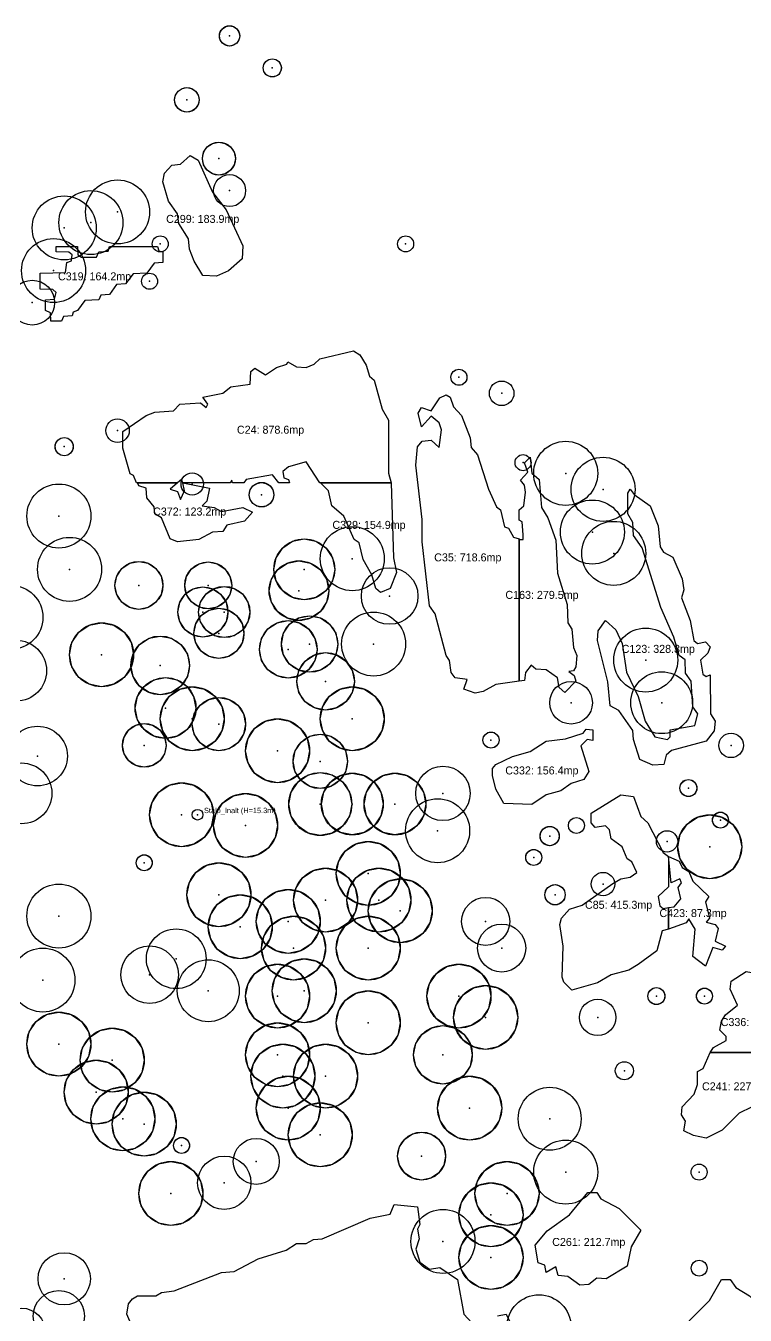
# Model space of a CAD drawing. Header units: metres. Extents: x 390541 to 400782, y 585056 to 585871.
# Drawn here: x 391065.8 to 391200.7, y 585629.3 to 585871.1 of the extents above; entities that cross this region are included whole.
import ezdxf
from ezdxf.enums import TextEntityAlignment as Align

# ---------------------------------------------------------------- set-up
doc = ezdxf.new("R2010")
doc.units = ezdxf.units.M
for name, color, linetype in [('ARBORI', 3, 'Continuous'), ('CONSTRUCTII', 1, 'Continuous'), ('STALPI', 4, 'Continuous'), ('TEXTE', 7, 'Continuous')]:
    doc.layers.add(name, color=color, linetype=linetype)

msp = doc.modelspace()

# ---------------------------------------------------------------- linework, layer by layer
at = {"layer": 'ARBORI', "color": 3}
for points in [[(391105.94, 585869.16), (391105.795, 585868.433), (391105.384, 585867.816), (391104.767, 585867.405), (391104.04, 585867.26), (391103.313, 585867.405), (391102.696, 585867.816), (391102.285, 585868.433), (391102.14, 585869.16), (391102.285, 585869.887), (391102.696, 585870.504), (391103.313, 585870.915), (391104.04, 585871.06), (391104.767, 585870.915), (391105.384, 585870.504), (391105.795, 585869.887), (391105.94, 585869.16)], [(391113.74, 585863.16), (391113.611, 585862.509), (391113.242, 585861.958), (391112.691, 585861.589), (391112.04, 585861.46), (391111.389, 585861.589), (391110.838, 585861.958), (391110.469, 585862.509), (391110.34, 585863.16), (391110.469, 585863.811), (391110.838, 585864.362), (391111.389, 585864.731), (391112.04, 585864.86), (391112.691, 585864.731), (391113.242, 585864.362), (391113.611, 585863.811), (391113.74, 585863.16)], [(391098.34, 585857.16), (391098.165, 585856.28), (391097.666, 585855.534), (391096.92, 585855.035), (391096.04, 585854.86), (391095.16, 585855.035), (391094.414, 585855.534), (391093.915, 585856.28), (391093.74, 585857.16), (391093.915, 585858.04), (391094.414, 585858.786), (391095.16, 585859.285), (391096.04, 585859.46), (391096.92, 585859.285), (391097.666, 585858.786), (391098.165, 585858.04), (391098.34, 585857.16)], [(391105.14, 585846.16), (391104.904, 585844.974), (391104.232, 585843.968), (391103.226, 585843.296), (391102.04, 585843.06), (391100.854, 585843.296), (391099.848, 585843.968), (391099.176, 585844.974), (391098.94, 585846.16), (391099.176, 585847.346), (391099.848, 585848.352), (391100.854, 585849.024), (391102.04, 585849.26), (391103.226, 585849.024), (391104.232, 585848.352), (391104.904, 585847.346), (391105.14, 585846.16)], [(391148.54, 585805.16), (391148.426, 585804.586), (391148.101, 585804.099), (391147.614, 585803.774), (391147.04, 585803.66), (391146.466, 585803.774), (391145.979, 585804.099), (391145.654, 585804.586), (391145.54, 585805.16), (391145.654, 585805.734), (391145.979, 585806.221), (391146.466, 585806.546), (391147.04, 585806.66), (391147.614, 585806.546), (391148.101, 585806.221), (391148.426, 585805.734), (391148.54, 585805.16)], [(391074.74, 585792.16), (391074.611, 585791.509), (391074.242, 585790.958), (391073.691, 585790.589), (391073.04, 585790.46), (391072.389, 585790.589), (391071.838, 585790.958), (391071.469, 585791.509), (391071.34, 585792.16), (391071.469, 585792.811), (391071.838, 585793.362), (391072.389, 585793.731), (391073.04, 585793.86), (391073.691, 585793.731), (391074.242, 585793.362), (391074.611, 585792.811), (391074.74, 585792.16)], [(391112.34, 585783.16), (391112.165, 585782.28), (391111.666, 585781.534), (391110.92, 585781.035), (391110.04, 585780.86), (391109.16, 585781.035), (391108.414, 585781.534), (391107.915, 585782.28), (391107.74, 585783.16), (391107.915, 585784.04), (391108.414, 585784.786), (391109.16, 585785.285), (391110.04, 585785.46), (391110.92, 585785.285), (391111.666, 585784.786), (391112.165, 585784.04), (391112.34, 585783.16)], [(391123.74, 585769.16), (391123.306, 585766.979), (391122.071, 585765.129), (391120.221, 585763.894), (391118.04, 585763.46), (391115.859, 585763.894), (391114.009, 585765.129), (391112.774, 585766.979), (391112.34, 585769.16), (391112.774, 585771.341), (391114.009, 585773.191), (391115.859, 585774.426), (391118.04, 585774.86), (391120.221, 585774.426), (391122.071, 585773.191), (391123.306, 585771.341), (391123.74, 585769.16)], [(391091.54, 585766.16), (391091.197, 585764.438), (391090.222, 585762.978), (391088.762, 585762.003), (391087.04, 585761.66), (391085.318, 585762.003), (391083.858, 585762.978), (391082.883, 585764.438), (391082.54, 585766.16), (391082.883, 585767.882), (391083.858, 585769.342), (391085.318, 585770.317), (391087.04, 585770.66), (391088.762, 585770.317), (391090.222, 585769.342), (391091.197, 585767.882), (391091.54, 585766.16)], [(391104.44, 585766.16), (391104.105, 585764.476), (391103.151, 585763.049), (391101.724, 585762.095), (391100.04, 585761.76), (391098.356, 585762.095), (391096.929, 585763.049), (391095.975, 585764.476), (391095.64, 585766.16), (391095.975, 585767.844), (391096.929, 585769.271), (391098.356, 585770.225), (391100.04, 585770.56), (391101.724, 585770.225), (391103.151, 585769.271), (391104.105, 585767.844), (391104.44, 585766.16)], [(391122.64, 585765.16), (391122.214, 585763.017), (391121, 585761.2), (391119.183, 585759.986), (391117.04, 585759.56), (391114.897, 585759.986), (391113.08, 585761.2), (391111.866, 585763.017), (391111.44, 585765.16), (391111.866, 585767.303), (391113.08, 585769.12), (391114.897, 585770.334), (391117.04, 585770.76), (391119.183, 585770.334), (391121, 585769.12), (391122.214, 585767.303), (391122.64, 585765.16)], [(391103.74, 585761.16), (391103.382, 585759.361), (391102.363, 585757.837), (391100.839, 585756.818), (391099.04, 585756.46), (391097.241, 585756.818), (391095.717, 585757.837), (391094.698, 585759.361), (391094.34, 585761.16), (391094.698, 585762.959), (391095.717, 585764.483), (391097.241, 585765.502), (391099.04, 585765.86), (391100.839, 585765.502), (391102.363, 585764.483), (391103.382, 585762.959), (391103.74, 585761.16)], [(391107.84, 585761.16), (391107.475, 585759.323), (391106.434, 585757.766), (391104.877, 585756.725), (391103.04, 585756.36), (391101.203, 585756.725), (391099.646, 585757.766), (391098.605, 585759.323), (391098.24, 585761.16), (391098.605, 585762.997), (391099.646, 585764.554), (391101.203, 585765.595), (391103.04, 585765.96), (391104.877, 585765.595), (391106.434, 585764.554), (391107.475, 585762.997), (391107.84, 585761.16)], [(391106.74, 585757.16), (391106.382, 585755.361), (391105.363, 585753.837), (391103.839, 585752.818), (391102.04, 585752.46), (391100.241, 585752.818), (391098.717, 585753.837), (391097.698, 585755.361), (391097.34, 585757.16), (391097.698, 585758.959), (391098.717, 585760.483), (391100.241, 585761.502), (391102.04, 585761.86), (391103.839, 585761.502), (391105.363, 585760.483), (391106.382, 585758.959), (391106.74, 585757.16)], [(391124.34, 585755.16), (391123.937, 585753.132), (391122.788, 585751.412), (391121.068, 585750.263), (391119.04, 585749.86), (391117.012, 585750.263), (391115.292, 585751.412), (391114.143, 585753.132), (391113.74, 585755.16), (391114.143, 585757.188), (391115.292, 585758.908), (391117.012, 585760.057), (391119.04, 585760.46), (391121.068, 585760.057), (391122.788, 585758.908), (391123.937, 585757.188), (391124.34, 585755.16)], [(391086.04, 585753.16), (391085.583, 585750.864), (391084.283, 585748.917), (391082.336, 585747.617), (391080.04, 585747.16), (391077.744, 585747.617), (391075.797, 585748.917), (391074.497, 585750.864), (391074.04, 585753.16), (391074.497, 585755.456), (391075.797, 585757.403), (391077.744, 585758.703), (391080.04, 585759.16), (391082.336, 585758.703), (391084.283, 585757.403), (391085.583, 585755.456), (391086.04, 585753.16)], [(391120.44, 585754.16), (391120.029, 585752.094), (391118.858, 585750.342), (391117.106, 585749.171), (391115.04, 585748.76), (391112.974, 585749.171), (391111.222, 585750.342), (391110.051, 585752.094), (391109.64, 585754.16), (391110.051, 585756.226), (391111.222, 585757.978), (391112.974, 585759.149), (391115.04, 585759.56), (391117.106, 585759.149), (391118.858, 585757.978), (391120.029, 585756.226), (391120.44, 585754.16)], [(391096.54, 585751.16), (391096.121, 585749.055), (391094.929, 585747.271), (391093.145, 585746.079), (391091.04, 585745.66), (391088.935, 585746.079), (391087.151, 585747.271), (391085.959, 585749.055), (391085.54, 585751.16), (391085.959, 585753.265), (391087.151, 585755.049), (391088.935, 585756.241), (391091.04, 585756.66), (391093.145, 585756.241), (391094.929, 585755.049), (391096.121, 585753.265), (391096.54, 585751.16)], [(391127.44, 585748.16), (391127.029, 585746.094), (391125.858, 585744.342), (391124.106, 585743.171), (391122.04, 585742.76), (391119.974, 585743.171), (391118.222, 585744.342), (391117.051, 585746.094), (391116.64, 585748.16), (391117.051, 585750.226), (391118.222, 585751.978), (391119.974, 585753.149), (391122.04, 585753.56), (391124.106, 585753.149), (391125.858, 585751.978), (391127.029, 585750.226), (391127.44, 585748.16)], [(391097.74, 585743.16), (391097.306, 585740.979), (391096.071, 585739.129), (391094.221, 585737.894), (391092.04, 585737.46), (391089.859, 585737.894), (391088.009, 585739.129), (391086.774, 585740.979), (391086.34, 585743.16), (391086.774, 585745.341), (391088.009, 585747.191), (391089.859, 585748.426), (391092.04, 585748.86), (391094.221, 585748.426), (391096.071, 585747.191), (391097.306, 585745.341), (391097.74, 585743.16)], [(391103.04, 585741.16), (391102.583, 585738.864), (391101.283, 585736.917), (391099.336, 585735.617), (391097.04, 585735.16), (391094.744, 585735.617), (391092.797, 585736.917), (391091.497, 585738.864), (391091.04, 585741.16), (391091.497, 585743.456), (391092.797, 585745.403), (391094.744, 585746.703), (391097.04, 585747.16), (391099.336, 585746.703), (391101.283, 585745.403), (391102.583, 585743.456), (391103.04, 585741.16)], [(391133.04, 585741.16), (391132.583, 585738.864), (391131.283, 585736.917), (391129.336, 585735.617), (391127.04, 585735.16), (391124.744, 585735.617), (391122.797, 585736.917), (391121.497, 585738.864), (391121.04, 585741.16), (391121.497, 585743.456), (391122.797, 585745.403), (391124.744, 585746.703), (391127.04, 585747.16), (391129.336, 585746.703), (391131.283, 585745.403), (391132.583, 585743.456), (391133.04, 585741.16)], [(391107.04, 585740.16), (391106.659, 585738.247), (391105.576, 585736.624), (391103.953, 585735.541), (391102.04, 585735.16), (391100.127, 585735.541), (391098.504, 585736.624), (391097.421, 585738.247), (391097.04, 585740.16), (391097.421, 585742.073), (391098.504, 585743.696), (391100.127, 585744.779), (391102.04, 585745.16), (391103.953, 585744.779), (391105.576, 585743.696), (391106.659, 585742.073), (391107.04, 585740.16)], [(391119.04, 585735.16), (391118.583, 585732.864), (391117.283, 585730.917), (391115.336, 585729.617), (391113.04, 585729.16), (391110.744, 585729.617), (391108.797, 585730.917), (391107.497, 585732.864), (391107.04, 585735.16), (391107.497, 585737.456), (391108.797, 585739.403), (391110.744, 585740.703), (391113.04, 585741.16), (391115.336, 585740.703), (391117.283, 585739.403), (391118.583, 585737.456), (391119.04, 585735.16)], [(391092.14, 585736.16), (391091.828, 585734.591), (391090.939, 585733.261), (391089.609, 585732.372), (391088.04, 585732.06), (391086.471, 585732.372), (391085.141, 585733.261), (391084.252, 585734.591), (391083.94, 585736.16), (391084.252, 585737.729), (391085.141, 585739.059), (391086.471, 585739.948), (391088.04, 585740.26), (391089.609, 585739.948), (391090.939, 585739.059), (391091.828, 585737.729), (391092.14, 585736.16)], [(391126.14, 585733.16), (391125.752, 585731.208), (391124.646, 585729.554), (391122.992, 585728.448), (391121.04, 585728.06), (391119.088, 585728.448), (391117.434, 585729.554), (391116.328, 585731.208), (391115.94, 585733.16), (391116.328, 585735.112), (391117.434, 585736.766), (391119.088, 585737.872), (391121.04, 585738.26), (391122.992, 585737.872), (391124.646, 585736.766), (391125.752, 585735.112), (391126.14, 585733.16)], [(391154.54, 585737.16), (391154.426, 585736.586), (391154.101, 585736.099), (391153.614, 585735.774), (391153.04, 585735.66), (391152.466, 585735.774), (391151.979, 585736.099), (391151.654, 585736.586), (391151.54, 585737.16), (391151.654, 585737.734), (391151.979, 585738.221), (391152.466, 585738.546), (391153.04, 585738.66), (391153.614, 585738.546), (391154.101, 585738.221), (391154.426, 585737.734), (391154.54, 585737.16)], [(391126.94, 585725.16), (391126.491, 585722.902), (391125.212, 585720.988), (391123.298, 585719.709), (391121.04, 585719.26), (391118.782, 585719.709), (391116.868, 585720.988), (391115.589, 585722.902), (391115.14, 585725.16), (391115.589, 585727.418), (391116.868, 585729.332), (391118.782, 585730.611), (391121.04, 585731.06), (391123.298, 585730.611), (391125.212, 585729.332), (391126.491, 585727.418), (391126.94, 585725.16)], [(391132.84, 585725.16), (391132.399, 585722.94), (391131.141, 585721.059), (391129.26, 585719.801), (391127.04, 585719.36), (391124.82, 585719.801), (391122.939, 585721.059), (391121.681, 585722.94), (391121.24, 585725.16), (391121.681, 585727.38), (391122.939, 585729.261), (391124.82, 585730.519), (391127.04, 585730.96), (391129.26, 585730.519), (391131.141, 585729.261), (391132.399, 585727.38), (391132.84, 585725.16)], [(391140.84, 585725.16), (391140.399, 585722.94), (391139.141, 585721.059), (391137.26, 585719.801), (391135.04, 585719.36), (391132.82, 585719.801), (391130.939, 585721.059), (391129.681, 585722.94), (391129.24, 585725.16), (391129.681, 585727.38), (391130.939, 585729.261), (391132.82, 585730.519), (391135.04, 585730.96), (391137.26, 585730.519), (391139.141, 585729.261), (391140.399, 585727.38), (391140.84, 585725.16)], [(391101.04, 585723.16), (391100.583, 585720.864), (391099.283, 585718.917), (391097.336, 585717.617), (391095.04, 585717.16), (391092.744, 585717.617), (391090.797, 585718.917), (391089.497, 585720.864), (391089.04, 585723.16), (391089.497, 585725.456), (391090.797, 585727.403), (391092.744, 585728.703), (391095.04, 585729.16), (391097.336, 585728.703), (391099.283, 585727.403), (391100.583, 585725.456), (391101.04, 585723.16)], [(391191.64, 585728.16), (391191.518, 585727.548), (391191.171, 585727.029), (391190.652, 585726.682), (391190.04, 585726.56), (391189.428, 585726.682), (391188.909, 585727.029), (391188.562, 585727.548), (391188.44, 585728.16), (391188.562, 585728.772), (391188.909, 585729.291), (391189.428, 585729.638), (391190.04, 585729.76), (391190.652, 585729.638), (391191.171, 585729.291), (391191.518, 585728.772), (391191.64, 585728.16)], [(391113.04, 585721.16), (391112.583, 585718.864), (391111.283, 585716.917), (391109.336, 585715.617), (391107.04, 585715.16), (391104.744, 585715.617), (391102.797, 585716.917), (391101.497, 585718.864), (391101.04, 585721.16), (391101.497, 585723.456), (391102.797, 585725.403), (391104.744, 585726.703), (391107.04, 585727.16), (391109.336, 585726.703), (391111.283, 585725.403), (391112.583, 585723.456), (391113.04, 585721.16)], [(391197.54, 585722.16), (391197.426, 585721.586), (391197.101, 585721.099), (391196.614, 585720.774), (391196.04, 585720.66), (391195.466, 585720.774), (391194.979, 585721.099), (391194.654, 585721.586), (391194.54, 585722.16), (391194.654, 585722.734), (391194.979, 585723.221), (391195.466, 585723.546), (391196.04, 585723.66), (391196.614, 585723.546), (391197.101, 585723.221), (391197.426, 585722.734), (391197.54, 585722.16)], [(391170.54, 585721.16), (391170.426, 585720.586), (391170.101, 585720.099), (391169.614, 585719.774), (391169.04, 585719.66), (391168.466, 585719.774), (391167.979, 585720.099), (391167.654, 585720.586), (391167.54, 585721.16), (391167.654, 585721.734), (391167.979, 585722.221), (391168.466, 585722.546), (391169.04, 585722.66), (391169.614, 585722.546), (391170.101, 585722.221), (391170.426, 585721.734), (391170.54, 585721.16)], [(391200.04, 585717.16), (391199.583, 585714.864), (391198.283, 585712.917), (391196.336, 585711.617), (391194.04, 585711.16), (391191.744, 585711.617), (391189.797, 585712.917), (391188.497, 585714.864), (391188.04, 585717.16), (391188.497, 585719.456), (391189.797, 585721.403), (391191.744, 585722.703), (391194.04, 585723.16), (391196.336, 585722.703), (391198.283, 585721.403), (391199.583, 585719.456), (391200.04, 585717.16)], [(391165.84, 585719.16), (391165.703, 585718.471), (391165.313, 585717.887), (391164.729, 585717.497), (391164.04, 585717.36), (391163.351, 585717.497), (391162.767, 585717.887), (391162.377, 585718.471), (391162.24, 585719.16), (391162.377, 585719.849), (391162.767, 585720.433), (391163.351, 585720.823), (391164.04, 585720.96), (391164.729, 585720.823), (391165.313, 585720.433), (391165.703, 585719.849), (391165.84, 585719.16)], [(391136.04, 585712.16), (391135.583, 585709.864), (391134.283, 585707.917), (391132.336, 585706.617), (391130.04, 585706.16), (391127.744, 585706.617), (391125.797, 585707.917), (391124.497, 585709.864), (391124.04, 585712.16), (391124.497, 585714.456), (391125.797, 585716.403), (391127.744, 585717.703), (391130.04, 585718.16), (391132.336, 585717.703), (391134.283, 585716.403), (391135.583, 585714.456), (391136.04, 585712.16)], [(391162.54, 585715.16), (391162.426, 585714.586), (391162.101, 585714.099), (391161.614, 585713.774), (391161.04, 585713.66), (391160.466, 585713.774), (391159.979, 585714.099), (391159.654, 585714.586), (391159.54, 585715.16), (391159.654, 585715.734), (391159.979, 585716.221), (391160.466, 585716.546), (391161.04, 585716.66), (391161.614, 585716.546), (391162.101, 585716.221), (391162.426, 585715.734), (391162.54, 585715.16)], [(391089.54, 585714.16), (391089.426, 585713.586), (391089.101, 585713.099), (391088.614, 585712.774), (391088.04, 585712.66), (391087.466, 585712.774), (391086.979, 585713.099), (391086.654, 585713.586), (391086.54, 585714.16), (391086.654, 585714.734), (391086.979, 585715.221), (391087.466, 585715.546), (391088.04, 585715.66), (391088.614, 585715.546), (391089.101, 585715.221), (391089.426, 585714.734), (391089.54, 585714.16)], [(391108.04, 585708.16), (391107.583, 585705.864), (391106.283, 585703.917), (391104.336, 585702.617), (391102.04, 585702.16), (391099.744, 585702.617), (391097.797, 585703.917), (391096.497, 585705.864), (391096.04, 585708.16), (391096.497, 585710.456), (391097.797, 585712.403), (391099.744, 585713.703), (391102.04, 585714.16), (391104.336, 585713.703), (391106.283, 585712.403), (391107.583, 585710.456), (391108.04, 585708.16)], [(391128.04, 585707.16), (391127.583, 585704.864), (391126.283, 585702.917), (391124.336, 585701.617), (391122.04, 585701.16), (391119.744, 585701.617), (391117.797, 585702.917), (391116.497, 585704.864), (391116.04, 585707.16), (391116.497, 585709.456), (391117.797, 585711.403), (391119.744, 585712.703), (391122.04, 585713.16), (391124.336, 585712.703), (391126.283, 585711.403), (391127.583, 585709.456), (391128.04, 585707.16)], [(391138.04, 585707.16), (391137.583, 585704.864), (391136.283, 585702.917), (391134.336, 585701.617), (391132.04, 585701.16), (391129.744, 585701.617), (391127.797, 585702.917), (391126.497, 585704.864), (391126.04, 585707.16), (391126.497, 585709.456), (391127.797, 585711.403), (391129.744, 585712.703), (391132.04, 585713.16), (391134.336, 585712.703), (391136.283, 585711.403), (391137.583, 585709.456), (391138.04, 585707.16)], [(391121.04, 585703.16), (391120.583, 585700.864), (391119.283, 585698.917), (391117.336, 585697.617), (391115.04, 585697.16), (391112.744, 585697.617), (391110.797, 585698.917), (391109.497, 585700.864), (391109.04, 585703.16), (391109.497, 585705.456), (391110.797, 585707.403), (391112.744, 585708.703), (391115.04, 585709.16), (391117.336, 585708.703), (391119.283, 585707.403), (391120.583, 585705.456), (391121.04, 585703.16)], [(391142.04, 585705.16), (391141.583, 585702.864), (391140.283, 585700.917), (391138.336, 585699.617), (391136.04, 585699.16), (391133.744, 585699.617), (391131.797, 585700.917), (391130.497, 585702.864), (391130.04, 585705.16), (391130.497, 585707.456), (391131.797, 585709.403), (391133.744, 585710.703), (391136.04, 585711.16), (391138.336, 585710.703), (391140.283, 585709.403), (391141.583, 585707.456), (391142.04, 585705.16)], [(391166.94, 585708.16), (391166.795, 585707.433), (391166.384, 585706.816), (391165.767, 585706.405), (391165.04, 585706.26), (391164.313, 585706.405), (391163.696, 585706.816), (391163.285, 585707.433), (391163.14, 585708.16), (391163.285, 585708.887), (391163.696, 585709.504), (391164.313, 585709.915), (391165.04, 585710.06), (391165.767, 585709.915), (391166.384, 585709.504), (391166.795, 585708.887), (391166.94, 585708.16)], [(391112.04, 585702.16), (391111.583, 585699.864), (391110.283, 585697.917), (391108.336, 585696.617), (391106.04, 585696.16), (391103.744, 585696.617), (391101.797, 585697.917), (391100.497, 585699.864), (391100.04, 585702.16), (391100.497, 585704.456), (391101.797, 585706.403), (391103.744, 585707.703), (391106.04, 585708.16), (391108.336, 585707.703), (391110.283, 585706.403), (391111.583, 585704.456), (391112.04, 585702.16)], [(391122.04, 585698.16), (391121.583, 585695.864), (391120.283, 585693.917), (391118.336, 585692.617), (391116.04, 585692.16), (391113.744, 585692.617), (391111.797, 585693.917), (391110.497, 585695.864), (391110.04, 585698.16), (391110.497, 585700.456), (391111.797, 585702.403), (391113.744, 585703.703), (391116.04, 585704.16), (391118.336, 585703.703), (391120.283, 585702.403), (391121.583, 585700.456), (391122.04, 585698.16)], [(391136.04, 585698.16), (391135.583, 585695.864), (391134.283, 585693.917), (391132.336, 585692.617), (391130.04, 585692.16), (391127.744, 585692.617), (391125.797, 585693.917), (391124.497, 585695.864), (391124.04, 585698.16), (391124.497, 585700.456), (391125.797, 585702.403), (391127.744, 585703.703), (391130.04, 585704.16), (391132.336, 585703.703), (391134.283, 585702.403), (391135.583, 585700.456), (391136.04, 585698.16)], [(391119.04, 585689.16), (391118.583, 585686.864), (391117.283, 585684.917), (391115.336, 585683.617), (391113.04, 585683.16), (391110.744, 585683.617), (391108.797, 585684.917), (391107.497, 585686.864), (391107.04, 585689.16), (391107.497, 585691.456), (391108.797, 585693.403), (391110.744, 585694.703), (391113.04, 585695.16), (391115.336, 585694.703), (391117.283, 585693.403), (391118.583, 585691.456), (391119.04, 585689.16)], [(391124.04, 585690.16), (391123.583, 585687.864), (391122.283, 585685.917), (391120.336, 585684.617), (391118.04, 585684.16), (391115.744, 585684.617), (391113.797, 585685.917), (391112.497, 585687.864), (391112.04, 585690.16), (391112.497, 585692.456), (391113.797, 585694.403), (391115.744, 585695.703), (391118.04, 585696.16), (391120.336, 585695.703), (391122.283, 585694.403), (391123.583, 585692.456), (391124.04, 585690.16)], [(391153.04, 585689.16), (391152.583, 585686.864), (391151.283, 585684.917), (391149.336, 585683.617), (391147.04, 585683.16), (391144.744, 585683.617), (391142.797, 585684.917), (391141.497, 585686.864), (391141.04, 585689.16), (391141.497, 585691.456), (391142.797, 585693.403), (391144.744, 585694.703), (391147.04, 585695.16), (391149.336, 585694.703), (391151.283, 585693.403), (391152.583, 585691.456), (391153.04, 585689.16)], [(391136.04, 585684.16), (391135.583, 585681.864), (391134.283, 585679.917), (391132.336, 585678.617), (391130.04, 585678.16), (391127.744, 585678.617), (391125.797, 585679.917), (391124.497, 585681.864), (391124.04, 585684.16), (391124.497, 585686.456), (391125.797, 585688.403), (391127.744, 585689.703), (391130.04, 585690.16), (391132.336, 585689.703), (391134.283, 585688.403), (391135.583, 585686.456), (391136.04, 585684.16)], [(391158.04, 585685.16), (391157.583, 585682.864), (391156.283, 585680.917), (391154.336, 585679.617), (391152.04, 585679.16), (391149.744, 585679.617), (391147.797, 585680.917), (391146.497, 585682.864), (391146.04, 585685.16), (391146.497, 585687.456), (391147.797, 585689.403), (391149.744, 585690.703), (391152.04, 585691.16), (391154.336, 585690.703), (391156.283, 585689.403), (391157.583, 585687.456), (391158.04, 585685.16)], [(391185.64, 585689.16), (391185.518, 585688.548), (391185.171, 585688.029), (391184.652, 585687.682), (391184.04, 585687.56), (391183.428, 585687.682), (391182.909, 585688.029), (391182.562, 585688.548), (391182.44, 585689.16), (391182.562, 585689.772), (391182.909, 585690.291), (391183.428, 585690.638), (391184.04, 585690.76), (391184.652, 585690.638), (391185.171, 585690.291), (391185.518, 585689.772), (391185.64, 585689.16)], [(391194.54, 585689.16), (391194.426, 585688.586), (391194.101, 585688.099), (391193.614, 585687.774), (391193.04, 585687.66), (391192.466, 585687.774), (391191.979, 585688.099), (391191.654, 585688.586), (391191.54, 585689.16), (391191.654, 585689.734), (391191.979, 585690.221), (391192.466, 585690.546), (391193.04, 585690.66), (391193.614, 585690.546), (391194.101, 585690.221), (391194.426, 585689.734), (391194.54, 585689.16)], [(391078.04, 585680.16), (391077.583, 585677.864), (391076.283, 585675.917), (391074.336, 585674.617), (391072.04, 585674.16), (391069.744, 585674.617), (391067.797, 585675.917), (391066.497, 585677.864), (391066.04, 585680.16), (391066.497, 585682.456), (391067.797, 585684.403), (391069.744, 585685.703), (391072.04, 585686.16), (391074.336, 585685.703), (391076.283, 585684.403), (391077.583, 585682.456), (391078.04, 585680.16)], [(391088.04, 585677.16), (391087.583, 585674.864), (391086.283, 585672.917), (391084.336, 585671.617), (391082.04, 585671.16), (391079.744, 585671.617), (391077.797, 585672.917), (391076.497, 585674.864), (391076.04, 585677.16), (391076.497, 585679.456), (391077.797, 585681.403), (391079.744, 585682.703), (391082.04, 585683.16), (391084.336, 585682.703), (391086.283, 585681.403), (391087.583, 585679.456), (391088.04, 585677.16)], [(391119.04, 585678.16), (391118.583, 585675.864), (391117.283, 585673.917), (391115.336, 585672.617), (391113.04, 585672.16), (391110.744, 585672.617), (391108.797, 585673.917), (391107.497, 585675.864), (391107.04, 585678.16), (391107.497, 585680.456), (391108.797, 585682.403), (391110.744, 585683.703), (391113.04, 585684.16), (391115.336, 585683.703), (391117.283, 585682.403), (391118.583, 585680.456), (391119.04, 585678.16)], [(391149.54, 585678.16), (391149.121, 585676.055), (391147.929, 585674.271), (391146.145, 585673.079), (391144.04, 585672.66), (391141.935, 585673.079), (391140.151, 585674.271), (391138.959, 585676.055), (391138.54, 585678.16), (391138.959, 585680.265), (391140.151, 585682.049), (391141.935, 585683.241), (391144.04, 585683.66), (391146.145, 585683.241), (391147.929, 585682.049), (391149.121, 585680.265), (391149.54, 585678.16)], [(391120.04, 585674.16), (391119.583, 585671.864), (391118.283, 585669.917), (391116.336, 585668.617), (391114.04, 585668.16), (391111.744, 585668.617), (391109.797, 585669.917), (391108.497, 585671.864), (391108.04, 585674.16), (391108.497, 585676.456), (391109.797, 585678.403), (391111.744, 585679.703), (391114.04, 585680.16), (391116.336, 585679.703), (391118.283, 585678.403), (391119.583, 585676.456), (391120.04, 585674.16)], [(391128.04, 585674.16), (391127.583, 585671.864), (391126.283, 585669.917), (391124.336, 585668.617), (391122.04, 585668.16), (391119.744, 585668.617), (391117.797, 585669.917), (391116.497, 585671.864), (391116.04, 585674.16), (391116.497, 585676.456), (391117.797, 585678.403), (391119.744, 585679.703), (391122.04, 585680.16), (391124.336, 585679.703), (391126.283, 585678.403), (391127.583, 585676.456), (391128.04, 585674.16)], [(391085.04, 585671.16), (391084.583, 585668.864), (391083.283, 585666.917), (391081.336, 585665.617), (391079.04, 585665.16), (391076.744, 585665.617), (391074.797, 585666.917), (391073.497, 585668.864), (391073.04, 585671.16), (391073.497, 585673.456), (391074.797, 585675.403), (391076.744, 585676.703), (391079.04, 585677.16), (391081.336, 585676.703), (391083.283, 585675.403), (391084.583, 585673.456), (391085.04, 585671.16)], [(391121.04, 585668.16), (391120.583, 585665.864), (391119.283, 585663.917), (391117.336, 585662.617), (391115.04, 585662.16), (391112.744, 585662.617), (391110.797, 585663.917), (391109.497, 585665.864), (391109.04, 585668.16), (391109.497, 585670.456), (391110.797, 585672.403), (391112.744, 585673.703), (391115.04, 585674.16), (391117.336, 585673.703), (391119.283, 585672.403), (391120.583, 585670.456), (391121.04, 585668.16)], [(391155.04, 585668.16), (391154.583, 585665.864), (391153.283, 585663.917), (391151.336, 585662.617), (391149.04, 585662.16), (391146.744, 585662.617), (391144.797, 585663.917), (391143.497, 585665.864), (391143.04, 585668.16), (391143.497, 585670.456), (391144.797, 585672.403), (391146.744, 585673.703), (391149.04, 585674.16), (391151.336, 585673.703), (391153.283, 585672.403), (391154.583, 585670.456), (391155.04, 585668.16)], [(391090.04, 585666.16), (391089.583, 585663.864), (391088.283, 585661.917), (391086.336, 585660.617), (391084.04, 585660.16), (391081.744, 585660.617), (391079.797, 585661.917), (391078.497, 585663.864), (391078.04, 585666.16), (391078.497, 585668.456), (391079.797, 585670.403), (391081.744, 585671.703), (391084.04, 585672.16), (391086.336, 585671.703), (391088.283, 585670.403), (391089.583, 585668.456), (391090.04, 585666.16)], [(391094.04, 585665.16), (391093.583, 585662.864), (391092.283, 585660.917), (391090.336, 585659.617), (391088.04, 585659.16), (391085.744, 585659.617), (391083.797, 585660.917), (391082.497, 585662.864), (391082.04, 585665.16), (391082.497, 585667.456), (391083.797, 585669.403), (391085.744, 585670.703), (391088.04, 585671.16), (391090.336, 585670.703), (391092.283, 585669.403), (391093.583, 585667.456), (391094.04, 585665.16)], [(391127.04, 585663.16), (391126.583, 585660.864), (391125.283, 585658.917), (391123.336, 585657.617), (391121.04, 585657.16), (391118.744, 585657.617), (391116.797, 585658.917), (391115.497, 585660.864), (391115.04, 585663.16), (391115.497, 585665.456), (391116.797, 585667.403), (391118.744, 585668.703), (391121.04, 585669.16), (391123.336, 585668.703), (391125.283, 585667.403), (391126.583, 585665.456), (391127.04, 585663.16)], [(391144.54, 585659.16), (391144.197, 585657.438), (391143.222, 585655.978), (391141.762, 585655.003), (391140.04, 585654.66), (391138.318, 585655.003), (391136.858, 585655.978), (391135.883, 585657.438), (391135.54, 585659.16), (391135.883, 585660.882), (391136.858, 585662.342), (391138.318, 585663.317), (391140.04, 585663.66), (391141.762, 585663.317), (391143.222, 585662.342), (391144.197, 585660.882), (391144.54, 585659.16)], [(391096.54, 585661.16), (391096.426, 585660.586), (391096.101, 585660.099), (391095.614, 585659.774), (391095.04, 585659.66), (391094.466, 585659.774), (391093.979, 585660.099), (391093.654, 585660.586), (391093.54, 585661.16), (391093.654, 585661.734), (391093.979, 585662.221), (391094.466, 585662.546), (391095.04, 585662.66), (391095.614, 585662.546), (391096.101, 585662.221), (391096.426, 585661.734), (391096.54, 585661.16)], [(391099.04, 585652.16), (391098.583, 585649.864), (391097.283, 585647.917), (391095.336, 585646.617), (391093.04, 585646.16), (391090.744, 585646.617), (391088.797, 585647.917), (391087.497, 585649.864), (391087.04, 585652.16), (391087.497, 585654.456), (391088.797, 585656.403), (391090.744, 585657.703), (391093.04, 585658.16), (391095.336, 585657.703), (391097.283, 585656.403), (391098.583, 585654.456), (391099.04, 585652.16)], [(391162.04, 585652.16), (391161.583, 585649.864), (391160.283, 585647.917), (391158.336, 585646.617), (391156.04, 585646.16), (391153.744, 585646.617), (391151.797, 585647.917), (391150.497, 585649.864), (391150.04, 585652.16), (391150.497, 585654.456), (391151.797, 585656.403), (391153.744, 585657.703), (391156.04, 585658.16), (391158.336, 585657.703), (391160.283, 585656.403), (391161.583, 585654.456), (391162.04, 585652.16)], [(391159.04, 585648.16), (391158.583, 585645.864), (391157.283, 585643.917), (391155.336, 585642.617), (391153.04, 585642.16), (391150.744, 585642.617), (391148.797, 585643.917), (391147.497, 585645.864), (391147.04, 585648.16), (391147.497, 585650.456), (391148.797, 585652.403), (391150.744, 585653.703), (391153.04, 585654.16), (391155.336, 585653.703), (391157.283, 585652.403), (391158.583, 585650.456), (391159.04, 585648.16)], [(391159.04, 585640.16), (391158.583, 585637.864), (391157.283, 585635.917), (391155.336, 585634.617), (391153.04, 585634.16), (391150.744, 585634.617), (391148.797, 585635.917), (391147.497, 585637.864), (391147.04, 585640.16), (391147.497, 585642.456), (391148.797, 585644.403), (391150.744, 585645.703), (391153.04, 585646.16), (391155.336, 585645.703), (391157.283, 585644.403), (391158.583, 585642.456), (391159.04, 585640.16)], [(391193.54, 585638.16), (391193.426, 585637.586), (391193.101, 585637.099), (391192.614, 585636.774), (391192.04, 585636.66), (391191.466, 585636.774), (391190.979, 585637.099), (391190.654, 585637.586), (391190.54, 585638.16), (391190.654, 585638.734), (391190.979, 585639.221), (391191.466, 585639.546), (391192.04, 585639.66), (391192.614, 585639.546), (391193.101, 585639.221), (391193.426, 585638.734), (391193.54, 585638.16)]]:
    msp.add_lwpolyline(points, close=True, dxfattribs=at)
for centre, radius in [((391104.04, 585869.16), 1.9), ((391112.04, 585863.16), 1.7), ((391096.04, 585857.16), 2.3), ((391102.04, 585846.16), 3.1), ((391083.04, 585836.16), 6), ((391104.04, 585840.16), 3), ((391078.04, 585834.16), 6), ((391073.04, 585833.16), 6), ((391071.04, 585825.16), 6), ((391091.04, 585830.16), 1.5), ((391137.04, 585830.16), 1.5), ((391067.04, 585819.16), 4.2), ((391089.04, 585823.16), 1.5), ((391147.04, 585805.16), 1.5), ((391155.04, 585802.16), 2.3), ((391083.04, 585795.16), 2.2), ((391073.04, 585792.16), 1.7), ((391167.04, 585787.16), 6), ((391159.04, 585789.16), 1.5), ((391174.04, 585784.16), 6), ((391097.04, 585785.16), 2.1), ((391072.04, 585779.16), 6), ((391110.04, 585783.16), 2.3), ((391172.04, 585776.16), 6), ((391127.04, 585771.16), 6), ((391176.04, 585772.16), 6), ((391074.04, 585769.16), 6), ((391118.04, 585769.16), 5.7), ((391087.04, 585766.16), 4.5), ((391100.04, 585766.16), 4.4), ((391117.04, 585765.16), 5.6), ((391134.04, 585764.16), 5.3), ((391063.04, 585760.16), 6), ((391099.04, 585761.16), 4.7), ((391103.04, 585761.16), 4.8), ((391102.04, 585757.16), 4.7), ((391119.04, 585755.16), 5.3), ((391131.04, 585755.16), 6), ((391080.04, 585753.16), 6), ((391115.04, 585754.16), 5.4), ((391182.04, 585752.16), 6), ((391064.04, 585750.16), 5.7), ((391091.04, 585751.16), 5.5), ((391122.04, 585748.16), 5.4), ((391092.04, 585743.16), 5.7), ((391168.04, 585744.16), 4), ((391185.04, 585744.16), 5.8), ((391097.04, 585741.16), 6), ((391127.04, 585741.16), 6), ((391102.04, 585740.16), 5), ((391113.04, 585735.16), 6), ((391068.04, 585734.16), 5.6), ((391088.04, 585736.16), 4.1), ((391121.04, 585733.16), 5.1), ((391153.04, 585737.16), 1.5), ((391198.04, 585736.16), 2.3), ((391065.04, 585727.16), 5.7), ((391121.04, 585725.16), 5.9), ((391127.04, 585725.16), 5.8), ((391135.04, 585725.16), 5.8), ((391144.04, 585727.16), 5.1), ((391095.04, 585723.16), 6), ((391190.04, 585728.16), 1.6), ((391107.04, 585721.16), 6), ((391143.04, 585720.16), 6), ((391196.04, 585722.16), 1.5), ((391194.04, 585717.16), 6), ((391164.04, 585719.16), 1.8), ((391186.04, 585718.16), 2), ((391130.04, 585712.16), 6), ((391161.04, 585715.16), 1.5), ((391088.04, 585714.16), 1.5), ((391102.04, 585708.16), 6), ((391122.04, 585707.16), 6), ((391132.04, 585707.16), 6), ((391174.04, 585710.16), 2.2), ((391072.04, 585704.16), 6), ((391115.04, 585703.16), 6), ((391136.04, 585705.16), 6), ((391165.04, 585708.16), 1.9), ((391106.04, 585702.16), 6), ((391152.04, 585703.16), 4.5), ((391116.04, 585698.16), 6), ((391130.04, 585698.16), 6), ((391094.04, 585696.16), 5.6), ((391155.04, 585698.16), 4.5), ((391069.04, 585692.16), 6), ((391089.04, 585693.16), 5.4), ((391100.04, 585690.16), 5.8), ((391113.04, 585689.16), 6), ((391118.04, 585690.16), 6), ((391147.04, 585689.16), 6), ((391130.04, 585684.16), 6), ((391152.04, 585685.16), 6), ((391184.04, 585689.16), 1.6), ((391193.04, 585689.16), 1.5), ((391173.04, 585685.16), 3.4), ((391072.04, 585680.16), 6), ((391082.04, 585677.16), 6), ((391113.04, 585678.16), 6), ((391144.04, 585678.16), 5.5), ((391114.04, 585674.16), 6), ((391122.04, 585674.16), 6), ((391079.04, 585671.16), 6), ((391178.04, 585675.16), 1.7), ((391115.04, 585668.16), 6), ((391149.04, 585668.16), 6), ((391084.04, 585666.16), 6), ((391088.04, 585665.16), 6), ((391164.04, 585666.16), 5.9), ((391121.04, 585663.16), 6), ((391140.04, 585659.16), 4.5), ((391095.04, 585661.16), 1.5), ((391109.04, 585658.16), 4.3), ((391167.04, 585656.16), 6), ((391093.04, 585652.16), 6), ((391103.04, 585654.16), 5), ((391156.04, 585652.16), 6), ((391192.04, 585656.16), 1.5), ((391153.04, 585648.16), 6), ((391144.04, 585643.16), 6), ((391153.04, 585640.16), 6), ((391073.04, 585636.16), 4.9), ((391072.04, 585629.16), 4.8), ((391162.04, 585627.16), 6), ((391065.04, 585626.16), 4.5)]:
    msp.add_circle(centre, radius, dxfattribs=at)
for p in [(391104.04, 585869.16), (391112.04, 585863.16), (391096.04, 585857.16), (391102.04, 585846.16), (391104.04, 585840.16), (391083.04, 585836.16), (391073.04, 585833.16), (391078.04, 585834.16), (391091.04, 585830.16), (391137.04, 585830.16), (391071.04, 585825.16), (391089.04, 585823.16), (391067.04, 585819.16), (391147.04, 585805.16), (391155.04, 585802.16), (391083.04, 585795.16), (391073.04, 585792.16), (391159.04, 585789.16), (391167.04, 585787.16), (391097.04, 585785.16), (391174.04, 585784.16), (391110.04, 585783.16), (391072.04, 585779.16), (391172.04, 585776.16), (391176.04, 585772.16), (391127.04, 585771.16), (391074.04, 585769.16), (391118.04, 585769.16), (391087.04, 585766.16), (391100.04, 585766.16), (391117.04, 585765.16), (391134.04, 585764.16), (391099.04, 585761.16), (391103.04, 585761.16), (391102.04, 585757.16), (391119.04, 585755.16), (391131.04, 585755.16), (391080.04, 585753.16), (391115.04, 585754.16), (391091.04, 585751.16), (391182.04, 585752.16), (391122.04, 585748.16), (391092.04, 585743.16), (391168.04, 585744.16), (391185.04, 585744.16), (391097.04, 585741.16), (391127.04, 585741.16), (391102.04, 585740.16), (391088.04, 585736.16), (391153.04, 585737.16), (391198.04, 585736.16), (391068.04, 585734.16), (391113.04, 585735.16), (391121.04, 585733.16), (391144.04, 585727.16), (391190.04, 585728.16), (391121.04, 585725.16), (391127.04, 585725.16), (391135.04, 585725.16), (391095.04, 585723.16), (391107.04, 585721.16), (391196.04, 585722.16), (391143.04, 585720.16), (391164.04, 585719.16), (391186.04, 585718.16), (391194.04, 585717.16), (391088.04, 585714.16), (391161.04, 585715.16), (391130.04, 585712.16), (391174.04, 585710.16), (391102.04, 585708.16), (391122.04, 585707.16), (391132.04, 585707.16), (391165.04, 585708.16), (391072.04, 585704.16), (391136.04, 585705.16), (391106.04, 585702.16), (391115.04, 585703.16), (391152.04, 585703.16), (391116.04, 585698.16), (391130.04, 585698.16), (391155.04, 585698.16), (391094.04, 585696.16), (391069.04, 585692.16), (391089.04, 585693.16), (391100.04, 585690.16), (391118.04, 585690.16), (391113.04, 585689.16), (391147.04, 585689.16), (391184.04, 585689.16), (391193.04, 585689.16), (391152.04, 585685.16), (391173.04, 585685.16), (391130.04, 585684.16), (391072.04, 585680.16), (391113.04, 585678.16), (391144.04, 585678.16), (391082.04, 585677.16), (391178.04, 585675.16), (391114.04, 585674.16), (391122.04, 585674.16), (391079.04, 585671.16), (391115.04, 585668.16), (391149.04, 585668.16), (391084.04, 585666.16), (391164.04, 585666.16), (391088.04, 585665.16), (391121.04, 585663.16), (391095.04, 585661.16), (391109.04, 585658.16), (391140.04, 585659.16), (391167.04, 585656.16), (391192.04, 585656.16), (391103.04, 585654.16), (391093.04, 585652.16), (391156.04, 585652.16), (391153.04, 585648.16), (391144.04, 585643.16), (391153.04, 585640.16), (391073.04, 585636.16)]:
    msp.add_point(p, dxfattribs=at)
at = {"layer": 'CONSTRUCTII', "color": 1}
for points in [[(391096.65, 585846.75), (391098.15, 585845.85), (391100.85, 585839.85), (391103.4, 585836.55), (391106.55, 585829.8), (391106.4, 585827.4), (391103.85, 585825.15), (391101.6, 585824.1), (391099.05, 585824.25), (391097.4, 585826.95), (391096.5, 585829.2), (391096.35, 585831.15), (391094.55, 585834), (391094.25, 585835.8), (391092.6, 585838.2), (391091.55, 585841.8), (391091.85, 585843.45), (391093.2, 585844.95), (391094.85, 585845.1), (391096.65, 585846.75)], [(391075.54, 585829.7), (391075.597, 585828.12), (391076.29, 585827.657), (391079.077, 585827.714), (391079.541, 585828.656), (391081.266, 585828.827), (391081.541, 585829.656), (391090.539, 585829.656), (391090.76, 585828.877), (391091.539, 585828.656), (391091.539, 585826.658), (391089.873, 585826.531), (391088.539, 585824.658), (391085.936, 585824.568), (391084.539, 585822.658), (391082.873, 585822.531), (391081.539, 585820.658), (391079.936, 585820.568), (391079.539, 585819.658), (391076.936, 585819.568), (391075.539, 585817.658), (391074.71, 585817.383), (391074.539, 585816.658), (391072.936, 585816.568), (391072.539, 585815.658), (391070.541, 585815.658), (391070.451, 585817.261), (391069.541, 585817.658), (391069.541, 585819.656), (391071.207, 585819.783), (391071.526, 585821.053), (391070.936, 585821.643), (391068.541, 585821.658), (391068.541, 585824.656), (391073.26, 585824.79), (391073.541, 585826.656), (391074.414, 585826.99), (391074.508, 585828.125), (391073.936, 585828.643), (391071.541, 585828.658), (391071.54, 585829.7), (391075.54, 585829.7)], [(391127.25, 585810.15), (391128.45, 585809.4), (391129.65, 585807.45), (391130.25, 585805.35), (391131.15, 585804.6), (391132.65, 585799.2), (391133.85, 585797.1), (391133.85, 585787.2), (391134.3, 585785.4), (391120.95, 585785.4), (391118.4, 585789.3), (391115.1, 585788.4), (391114.05, 585787.5), (391114.2, 585786.3), (391115.1, 585786), (391115.25, 585785.4), (391113.3, 585785.4), (391112.1, 585786.9), (391107.15, 585786), (391106.7, 585785.4), (391104.6, 585785.4), (391104.45, 585785.85), (391104.15, 585785.4), (391095.3, 585785.4), (391095, 585786), (391094.25, 585785.4), (391086.6, 585785.4), (391086, 585786.75), (391085.4, 585787.05), (391084.05, 585791.85), (391084.05, 585795), (391088.4, 585798), (391090.05, 585798.6), (391093.5, 585798.9), (391094.7, 585800.1), (391098.6, 585800.4), (391099.65, 585799.5), (391099.95, 585800.1), (391099.05, 585801.45), (391102.8, 585802.2), (391104.3, 585803.4), (391107.9, 585803.85), (391108.05, 585806.25), (391108.8, 585806.85), (391110.75, 585805.65), (391112.85, 585807), (391114.8, 585807.6), (391114.95, 585808.05), (391116.6, 585807.15), (391118.4, 585807), (391119.9, 585807.6), (391120.95, 585808.65), (391127.25, 585810.15)], [(391144.65, 585801.9), (391145.4, 585801.45), (391146, 585799.65), (391147.5, 585798), (391149.15, 585793.8), (391149.3, 585792), (391150.5, 585790.65), (391152.6, 585784.2), (391154.1, 585780.9), (391154.85, 585780.3), (391155.6, 585777.15), (391156.35, 585776.85), (391157.25, 585775.2), (391158.3, 585774.9), (391158.3, 585748.2), (391153.95, 585747.6), (391151.55, 585746.25), (391150.05, 585745.95), (391147.95, 585746.7), (391148.55, 585748.5), (391146.3, 585748.8), (391145.55, 585749.85), (391145.25, 585752.1), (391144.65, 585753), (391142.55, 585760.8), (391141.5, 585762.3), (391140.15, 585774.3), (391140.15, 585778.5), (391138.95, 585788.7), (391139.25, 585792.15), (391140.15, 585793.2), (391141.8, 585793.35), (391143.3, 585792), (391143.75, 585795.3), (391143.3, 585796.65), (391141.8, 585797.85), (391140, 585795.9), (391139.4, 585798.45), (391140, 585799.5), (391141.8, 585798.9), (391143.45, 585801.3), (391144.65, 585801.9)], [(391158.3, 585774.75), (391159.05, 585774.75), (391159.05, 585775.65), (391158.9, 585778.05), (391158.3, 585778.35), (391158.3, 585780.3), (391159.2, 585781.05), (391159.5, 585783.6), (391159.35, 585784.95), (391158.6, 585785.85), (391159.95, 585787.35), (391159.35, 585789.15), (391160.4, 585790.2), (391160.7, 585787.2), (391162.05, 585786), (391162.5, 585780.75), (391163.7, 585778.8), (391165.2, 585774.6), (391165.5, 585768.45), (391167.3, 585762.6), (391167.45, 585759.15), (391168.2, 585757.95), (391168.5, 585754.5), (391169.1, 585753), (391168.95, 585750.9), (391168.5, 585750.15), (391167.6, 585750), (391168.65, 585749.25), (391168.95, 585748.2), (391166.85, 585746.1), (391165.8, 585747), (391165.5, 585748.8), (391163.4, 585750.3), (391161.45, 585750.45), (391160.55, 585751.2), (391159.5, 585749.85), (391159.35, 585748.35), (391158.3, 585748.2), (391158.3, 585774.75)], [(391100.25, 585784.35), (391099.8, 585781.95), (391098.9, 585781.05), (391101.15, 585780.75), (391102.5, 585780), (391106.55, 585780.75), (391108.35, 585779.85), (391106.85, 585778.2), (391103.55, 585777.45), (391102.8, 585776.25), (391100.85, 585776.1), (391098.3, 585774.75), (391094.25, 585774.3), (391092.9, 585774.9), (391091.25, 585778.8), (391090.05, 585779.55), (391089.9, 585780.9), (391088.55, 585782.55), (391088.4, 585784.35), (391087.05, 585784.8), (391086.75, 585785.4), (391094.25, 585785.4), (391092.9, 585784.2), (391094.25, 585783.75), (391094.85, 585782.25), (391095.6, 585783.9), (391095.3, 585785.4), (391100.25, 585784.35)], [(391134.3, 585785.4), (391134.75, 585771.3), (391135.35, 585768.6), (391134.15, 585765.6), (391132.35, 585764.85), (391131.45, 585765.6), (391130.7, 585768.15), (391129.05, 585771), (391128.3, 585774.15), (391127.4, 585774.75), (391125.45, 585779.1), (391123.2, 585781.05), (391122.6, 585783.9), (391121.1, 585785.4), (391134.3, 585785.4)], [(391173.001, 585755.851), (391173.151, 585757.65), (391174.5, 585759.599), (391176.449, 585757.8), (391177.649, 585755.25), (391178.438, 585749.913), (391180.649, 585745.35), (391181.917, 585740.689), (391183.746, 585737.744), (391186.118, 585737.282), (391186.618, 585737.782), (391186.651, 585739.049), (391191.261, 585739.886), (391191.83, 585742.063), (391190.851, 585743.401), (391190.534, 585748.205), (391189.501, 585749.701), (391189.462, 585752.187), (391188.301, 585753), (391187.336, 585756.453), (391184.851, 585762.001), (391181.362, 585773.187), (391179.751, 585775.5), (391179.641, 585777.932), (391178.701, 585779.551), (391178.701, 585783.45), (391179.15, 585784.199), (391179.846, 585783.194), (391182.899, 585781.05), (391184.399, 585777.3), (391184.767, 585773.389), (391185.396, 585772.394), (391187.099, 585771.45), (391188.899, 585767.399), (391189.2, 585765.318), (391188.767, 585763.79), (391190.399, 585759.6), (391191.067, 585755.839), (391191.738, 585755.23), (391193.25, 585755.549), (391194.149, 585754.65), (391193.699, 585753.45), (391192.335, 585752.134), (391192.737, 585749.488), (391193.366, 585749.1), (391194.149, 585749.399), (391194.154, 585742.06), (391195.049, 585740.699), (391194.899, 585738.9), (391193.399, 585736.95), (391186.877, 585735.202), (391185.848, 585734.323), (391185.449, 585732.601), (391183.35, 585732.451), (391180.951, 585733.501), (391179.751, 585737.251), (391179.652, 585738.973), (391177.011, 585742.714), (391175.401, 585743.55), (391174.933, 585748.06), (391173.001, 585755.851)], [(391170.9, 585739.2), (391172.1, 585739.05), (391172.1, 585737.1), (391171.05, 585737.25), (391169.85, 585736.05), (391171.35, 585731.25), (391170.45, 585729.75), (391168.05, 585729), (391166.1, 585727.65), (391163.4, 585726.9), (391160.7, 585725.1), (391155.45, 585725.25), (391153.95, 585727.95), (391153.35, 585730.5), (391153.35, 585731.85), (391153.95, 585732.6), (391157.1, 585734.1), (391160.4, 585735), (391163.4, 585736.95), (391167, 585737.4), (391170.3, 585738.45), (391170.9, 585739.2)], [(391177.35, 585726.9), (391179.75, 585726.6), (391181.1, 585722.85), (391182.45, 585721.65), (391185.3, 585716.1), (391186.3, 585715.35), (391186.3, 585709.65), (391184.4, 585707.85), (391184.7, 585706.05), (391185.3, 585705.6), (391186.3, 585705.75), (391186.3, 585701.7), (391185.15, 585701.4), (391184.1, 585697.65), (391180.65, 585695.1), (391178.85, 585694.05), (391175.55, 585693.15), (391173, 585691.65), (391168.2, 585690.3), (391166.7, 585691.8), (391166.4, 585692.7), (391166.55, 585698.55), (391165.95, 585702.6), (391166.25, 585703.8), (391167.75, 585705.45), (391170.15, 585706.2), (391175.85, 585710.25), (391177.35, 585711.15), (391179.15, 585711.45), (391180.35, 585712.35), (391179.45, 585714.3), (391178.55, 585714.9), (391177.65, 585717.15), (391175.55, 585718.65), (391175.25, 585720.3), (391174.5, 585721.05), (391172.55, 585720.75), (391171.8, 585721.65), (391171.8, 585723.45), (391177.35, 585726.9)], [(391186.3, 585715.35), (391188.3, 585714.45), (391188.9, 585713.25), (391190.1, 585712.5), (391190.85, 585710.7), (391193.85, 585707.85), (391193.25, 585706.8), (391194, 585703.8), (391193.4, 585703.05), (391195.05, 585702.6), (391195.65, 585701.85), (391195.05, 585699.45), (391197, 585698.55), (391196.4, 585697.8), (391194.6, 585698.25), (391193.25, 585694.8), (391190.85, 585696.6), (391191.3, 585701.7), (391190.1, 585703.65), (391189.65, 585702.9), (391186.3, 585701.7), (391186.3, 585705.75), (391187.4, 585705.9), (391188.6, 585707.4), (391188.15, 585709.5), (391188.75, 585710.4), (391188.45, 585711.15), (391186.8, 585710.4), (391186.3, 585715.35)], [(391200.9, 585693.75), (391202.55, 585693.45), (391203.6, 585692.55), (391204.05, 585690.75), (391205.85, 585689.55), (391208.25, 585684.15), (391211.85, 585680.55), (391212.75, 585680.4), (391213.95, 585678.6), (391194.15, 585678.6), (391194.75, 585679.5), (391197.15, 585680.85), (391197.15, 585681.6), (391195.95, 585682.8), (391196.25, 585684.45), (391197, 585685.65), (391199.25, 585687.45), (391197.9, 585690.45), (391198.05, 585691.95), (391200.9, 585693.75)], [(391213.95, 585678.6), (391214.25, 585678), (391213.5, 585676.35), (391212, 585675), (391210.95, 585674.7), (391209.9, 585673.35), (391207.8, 585672.3), (391204.2, 585669.45), (391199.55, 585667.2), (391196.4, 585664.05), (391193.4, 585662.55), (391191, 585663), (391189.2, 585663.9), (391189.5, 585665.7), (391188.75, 585666.9), (391188.9, 585668.4), (391191.15, 585670.8), (391191.75, 585672.6), (391191.75, 585675), (391192.8, 585675.6), (391194.15, 585678.6), (391213.95, 585678.6)], [(391171.2, 585652.35), (391172.85, 585652.35), (391173.6, 585651.15), (391177.05, 585649.35), (391181.1, 585645.3), (391179.3, 585642.15), (391178.55, 585638.55), (391174.65, 585636.15), (391172.85, 585636.3), (391171.35, 585635.1), (391169.7, 585634.95), (391167.45, 585636.6), (391165.65, 585636.75), (391165.2, 585638.4), (391163.4, 585637.35), (391163.1, 585638.7), (391161.9, 585639.15), (391161.3, 585642.45), (391163.55, 585645.15), (391167.75, 585648.15), (391171.2, 585652.35)], [(391196.25, 585636), (391197.9, 585636), (391198.95, 585634.5), (391201.5, 585633), (391203.75, 585630.6), (391206.3, 585629.25), (391206.9, 585628.35), (391206, 585626.7), (391200.75, 585622.2), (391199.55, 585619.05), (391198.5, 585618.45), (391196.25, 585618.75), (391195.65, 585619.8), (391194.75, 585620.1), (391193.85, 585622.8), (391189.8, 585626.55), (391190.25, 585628.35), (391194, 585632.1), (391196.25, 585636)]]:
    msp.add_lwpolyline(points, close=True, dxfattribs=at)
for points in [[(391088.7, 585620.4), (391084.8, 585629.55), (391085.1, 585631.5), (391085.85, 585632.4), (391086.75, 585633), (391090.2, 585633), (391091.25, 585633.6), (391093.65, 585633.9), (391102.5, 585637.35), (391104.9, 585637.5), (391109.4, 585639.9), (391114.65, 585641.55), (391116.6, 585642.75), (391118.4, 585642.75), (391119.75, 585643.5), (391121.4, 585643.65), (391130.4, 585647.55), (391134.15, 585648.3), (391134.9, 585650.1), (391134.9, 585650.1), (391139.25, 585649.65), (391139.7, 585646.35), (391139.25, 585645.45), (391139.55, 585643.65), (391138.95, 585641.7), (391139.7, 585639.3), (391141.5, 585637.95), (391143.45, 585638.25), (391146.75, 585636), (391147.95, 585629.55), (391149.45, 585627.9)], [(391154.25, 585629.25), (391155.9, 585629.55), (391159.2, 585622.8)]]:
    msp.add_lwpolyline(points, dxfattribs=at)
at = {"layer": 'STALPI', "color": 4}
msp.add_circle((391098.04, 585723.16), 1, dxfattribs=at)
msp.add_point((391098.04, 585723.16), dxfattribs=at)

# ---------------------------------------------------------------- texts
at = {"layer": 'TEXTE', "color": 7}
for s, p in [('C299: 183.9mp', (391099.006, 585834.856)), ('C319: 164.2mp', (391078.735, 585824.091)), ('C24: 878.6mp', (391111.718, 585795.336)), ('C372: 123.2mp', (391096.559, 585779.999)), ('C329: 154.9mp', (391130.177, 585777.5)), ('C35: 718.6mp', (391148.69, 585771.405)), ('C163: 279.5mp', (391162.6, 585764.372)), ('C123: 328.3mp', (391184.398, 585754.254)), ('C332: 156.4mp', (391162.574, 585731.465)), ('C85: 415.3mp', (391176.958, 585706.276)), ('C423: 87.3mp', (391190.914, 585704.725)), ('C336: 155.1mp', (391202.955, 585684.289)), ('C241: 227.4mp', (391199.452, 585672.24)), ('C261: 212.7mp', (391171.369, 585643.069))]:
    msp.add_text(s, height=1.5, dxfattribs=at).set_placement(p, align=Align.MIDDLE_CENTER)
msp.add_text('Stalp_Inalt (H=15.3m)', height=1, dxfattribs=at).set_placement((391099.24, 585723.16), align=Align.BOTTOM_LEFT)

doc.saveas('drawing.dxf')
